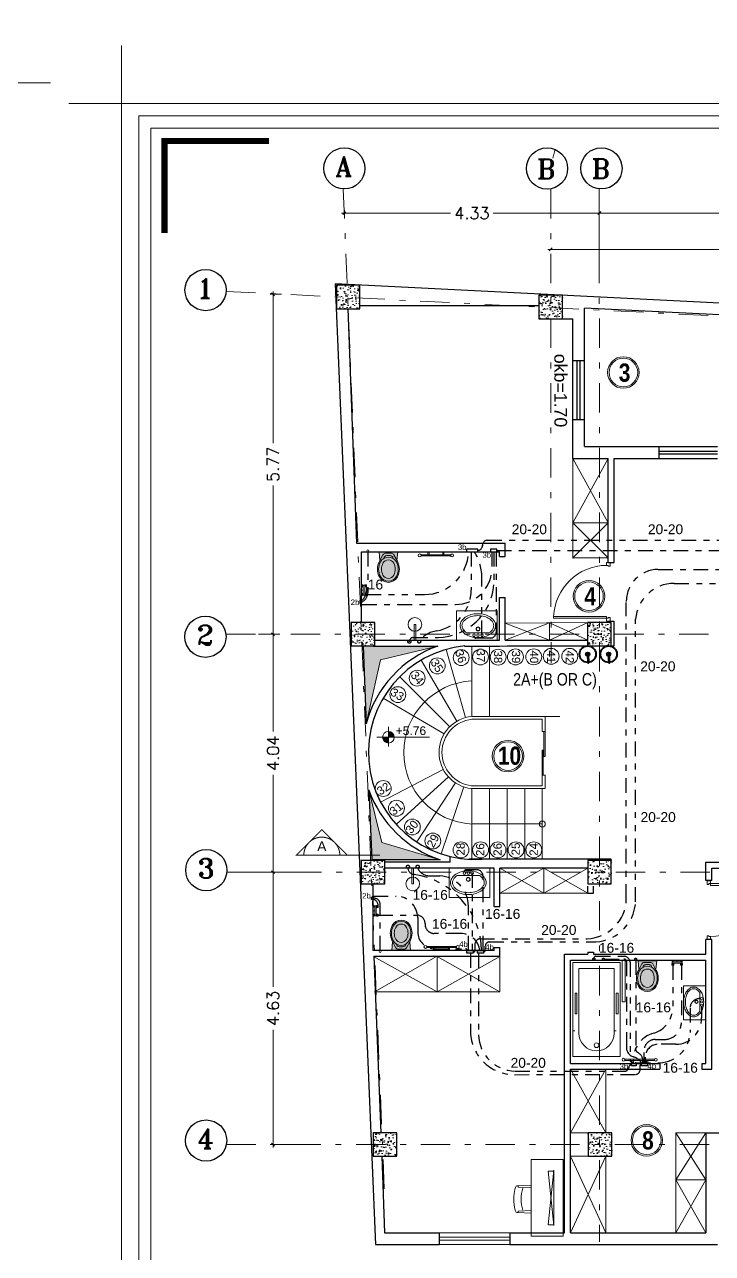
# Model space of a CAD drawing. Header units: inches. Extents: x 0 to 535, y -174 to 989.
# Drawn here: x 401.94 to 413.63, y -50.09 to -29.22 of the extents above; entities that cross this region are included whole.
import ezdxf
from ezdxf.enums import TextEntityAlignment as Align

# ---------------------------------------------------------------- set-up
doc = ezdxf.new("R2010")
doc.units = ezdxf.units.IN
doc.header["$MEASUREMENT"] = 0
for name, pattern in [('DASHDOT', [1, 0.5, -0.25, 0, -0.25]), ('DASHDOT2', [0.5, 0.25, -0.125, 0, -0.125]), ('DIVIDE2', [0.625, 0.25, -0.125, 0, -0.125, 0, -0.125])]:
    doc.linetypes.add(name, pattern=pattern)
for name, color, linetype, lineweight in [('1', 1, 'Continuous', 9), ('AB', 1, 'DASHDOT2', 30), ('ax', 8, 'Continuous', 5), ('Bath', 7, 'Continuous', 5), ('beton sabok', 9, 'Continuous', 5), ('dimension', 21, 'Continuous', 9), ('door', 1, 'Continuous', 5), ('FER', 20, 'Continuous', 9), ('font', 253, 'Continuous', 9), ('FUR', 252, 'Continuous', 5), ('Furniture', 175, 'Continuous', 5), ('kadr02$0$AEOCLG', 4, 'Continuous', 9), ('TB-Elv 1', 2, 'Continuous', 20), ('w.c', 7, 'Continuous', 5), ('wall', 51, 'Continuous', 25), ('window', 152, 'Continuous', 5)]:
    doc.layers.add(name, color=color, linetype=linetype, lineweight=lineweight)
doc.layers.add('nazok kari', color=43, linetype='Continuous')
doc.layers.add('Section', color=3, linetype='Continuous')
doc.styles.add('amir text b', font='swisscbo.ttf')
doc.styles.add('arial', font='arial.ttf')
doc.styles.add('ROMAND', font='')
doc.styles.add('ROMANT', font='romant')
doc.styles.get("Standard").update_dxf_attribs({"font": 'arial.ttf'})
doc.styles.get('ROMAND').set_extended_font_data('Koodak')
doc.dimstyles.new('STANDARD$0', dxfattribs={"dimtxt": 0.2, "dimasz": 0.05, "dimexe": 0.05, "dimexo": 0.05, "dimgap": 0.05, "dimtad": 0, "dimzin": 0, "dimdsep": 46, "dimtxsty": 'ROMANT', "dimblk": 'OBLIQUE', "dimcen": 0, "dimdle": 0.05, "dimclrd": 256, "dimclre": 256, "dimclrt": 256, "dimadec": 0, "dimazin": 0, "dimtfac": 1, "dimtix": 1, "dimtofl": 0, "dimtmove": 1, "dimatfit": 3, "dimldrblk": 'OBLIQUE', "dimfxl": 1, "dimtolj": 1, "dimtzin": 0, "dimlwd": -1, "dimlwe": -1, "dimarcsym": 1})

# ---------------------------------------------------------------- blocks, each defined once
blk = doc.blocks.new('wc01')
at = {"layer": 'w.c'}
for p, q in [((-1.038, -0.5), (-1.038, 0)), ((-1.038, 0), (-0.347, 0)), ((-0.347, 0), (-0.347, -0.5)), ((-0.523, -0.126), (-0.9, -0.126)), ((-0.347, -0.5), (-1.038, -0.5))]:
    blk.add_line(p, q, dxfattribs=at)
for centre, radius in [((-0.781, -0.085), 0.0209), ((-0.715, -0.192), 0.0338), ((-0.715, -0.192), 0.0285), ((-0.714, -0.085), 0.0209), ((-0.647, -0.085), 0.0209)]:
    blk.add_circle(centre, radius, dxfattribs=at)
for centre, radius, start, end in [((-0.875, -0.247), 0.139, 148.2866, 180), ((-0.797, -0.295), 0.231, 123.8347, 148.2866), ((-0.875, -0.247), 0.106, 148.2866, 180), ((-0.797, -0.295), 0.199, 121.3767, 148.2866), ((-0.746, -0.372), 0.323, 105.5176, 123.8347), ((-0.712, -0.493), 0.449, 90, 105.5176), ((-0.712, -0.493), 0.449, 74.4824, 90), ((-0.678, -0.372), 0.323, 56.1653, 74.4824), ((-0.627, -0.295), 0.199, 31.7134, 58.6233), ((-0.627, -0.295), 0.231, 31.7134, 56.1653), ((-0.548, -0.247), 0.106, 360, 31.7134), ((-0.548, -0.247), 0.139, 360, 31.7134), ((-0.875, -0.247), 0.139, 180, 211.7134), ((-0.797, -0.198), 0.231, 211.7134, 236.1653), ((-0.875, -0.247), 0.106, 180, 211.7134), ((-0.797, -0.198), 0.199, 211.7134, 236.1653), ((-0.746, -0.122), 0.323, 236.1653, 254.4824), ((-0.746, -0.122), 0.291, 236.1653, 254.4824), ((-0.712, 0), 0.417, 254.4824, 270), ((-0.712, 0), 0.417, 270, 285.5176), ((-0.678, -0.122), 0.291, 285.5176, 303.8347), ((-0.678, -0.122), 0.323, 285.5176, 303.8347), ((-0.627, -0.198), 0.199, 303.8347, 328.2866), ((-0.627, -0.198), 0.231, 303.8347, 328.2866), ((-0.548, -0.247), 0.106, 328.2866, 0), ((-0.548, -0.247), 0.139, 328.2866, 360), ((-0.712, 0), 0.449, 254.4824, 270), ((-0.712, 0), 0.449, 270, 285.5176)]:
    blk.add_arc(centre, radius, start, end, dxfattribs=at)
blk = doc.blocks.new('we')
at = {"layer": 'Furniture', "true_color": 0xdbd2bd}
h = blk.add_hatch(color=254, dxfattribs=at)
h.dxf.hatch_style = 2
h.paths.add_polyline_path([(126.415, -299.619, 0.250522), (126.149, -299.619), (126.037, -299.678, 0.276719), (126.012, -299.72), (126.012, -299.822, 0.276719), (126.036, -299.864), (126.148, -299.924, 0.250522), (126.414, -299.924, 0.599332)])
h.paths.add_polyline_path([(126.157, -299.906, 0.250522), (126.405, -299.907, 0.599332), (126.405, -299.636, 0.250522), (126.158, -299.636, 0.599332)], flags=16)
h.paths.add_polyline_path([(126.382, -299.864, -0.250522), (126.18, -299.864, -0.599332), (126.18, -299.679, -0.250522), (126.383, -299.679, -0.599332)], flags=0)
h.paths.add_polyline_path([(126.18, -299.679, 0.599332), (126.18, -299.864, 0.250522), (126.382, -299.864, 0.599332), (126.383, -299.679, 0.250522)], flags=0)
h.paths.add_polyline_path([(126.012, -299.822), (126.012, -299.72, -0.276719), (126.037, -299.678), (126.134, -299.626), (125.989, -299.612), (125.988, -299.93), (126.134, -299.916), (126.036, -299.864, -0.276719)])
edge = h.paths.add_edge_path()
edge.add_line((125.988, -299.599), (125.988, -299.935))
edge.add_line((125.988, -299.935), (125.989, -299.606))
edge.add_arc((125.94, -299.606), 0.0484, 359.8872, 368.2762)
h = blk.add_hatch(color=254, dxfattribs=at)
h.dxf.hatch_style = 2
h.paths.add_polyline_path([(126.157, -299.906, 0.250522), (126.405, -299.907, 0.599332), (126.405, -299.636, 0.250522), (126.158, -299.636, 0.599332)])
h.paths.add_polyline_path([(126.18, -299.679, -0.250522), (126.383, -299.679, -0.599332), (126.382, -299.864, -0.250522), (126.18, -299.864, -0.599332)], flags=16)
h.paths.add_polyline_path([(126.18, -299.679, 0.599332), (126.18, -299.864, 0.250522), (126.382, -299.864, 0.599332), (126.383, -299.679, 0.250522)], flags=16)
at = {"layer": 'Furniture'}
for p, q in [((125.988, -299.936), (125.989, -299.606)), ((126.134, -299.626), (125.989, -299.612)), ((126.012, -299.822), (126.012, -299.72)), ((126.037, -299.678), (126.149, -299.619)), ((126.051, -299.8), (126.051, -299.742)), ((126.134, -299.916), (125.988, -299.93)), ((126.036, -299.864), (126.148, -299.924))]:
    blk.add_line(p, q, dxfattribs=at)
for centre, radius, start, end in [((126.059, -299.72), 0.0469, 118.016, 179.8872), ((126.1, -299.742), 0.0484, 92.8645, 179.8872), ((126.23, -299.771), 0.153, 118.016, 241.7584), ((126.23, -299.771), 0.105, 118.016, 241.7584), ((126.281, -299.868), 0.282, 61.7584, 118.016), ((126.281, -299.868), 0.263, 61.7584, 118.016), ((126.281, -299.868), 0.214, 61.7584, 118.016), ((126.333, -299.772), 0.105, 298.016, 61.7584), ((126.333, -299.772), 0.153, 298.016, 61.7584), ((126.333, -299.772), 0.173, 298.016, 61.7584), ((126.059, -299.822), 0.0469, 179.8872, 241.7584), ((126.1, -299.8), 0.0484, 179.8872, 266.9099), ((126.282, -299.675), 0.282, 241.7584, 298.016), ((126.282, -299.675), 0.263, 241.7584, 298.016), ((126.282, -299.675), 0.214, 241.7584, 298.016)]:
    blk.add_arc(centre, radius, start, end, dxfattribs=at)
blk = doc.blocks.new('wqw')
at = {"layer": 'Furniture'}
for p, q in [((158.397, 123.663), (158.387, 123.431)), ((158.423, 123.651), (158.399, 123.651)), ((158.424, 123.65), (158.434, 123.431)), ((158.442, 123.704), (158.425, 123.699)), ((158.81, 123.704), (158.826, 123.699)), ((158.828, 123.65), (158.818, 123.431)), ((158.829, 123.651), (158.856, 123.651)), ((158.855, 123.663), (158.865, 123.431)), ((157.997, 123.431), (157.997, 122.889)), ((159.299, 123.431), (157.997, 123.431)), ((159.299, 123.431), (159.299, 122.889)), ((159.299, 122.889), (157.997, 122.889))]:
    blk.add_line(p, q, dxfattribs=at)
for points in [[(159.104, 123.141), (159.104, 123.046), (158.176, 123.046), (158.176, 123.046)], [(158.192, 123.141), (158.192, 123.046), (159.12, 123.046), (159.12, 123.046)]]:
    blk.add_lwpolyline(points, close=True, dxfattribs=at)
for centre, radius, start, end in [((158.437, 123.661), 0.0398, 106.4199, 177.4596), ((158.423, 123.65), 0.000994, 2.5404, 90), ((158.626, 123.006), 0.598, 71.5812, 108.4188), ((158.626, 123.041), 0.688, 74.4748, 105.5252), ((158.815, 123.661), 0.0398, 2.5404, 73.5801), ((158.829, 123.65), 0.000994, 90, 177.4596)]:
    blk.add_arc(centre, radius, start, end, dxfattribs=at)
blk = doc.blocks.new('DR_D01')
for p, q in [((-0.45, 0.93), (-0.42, 0.93)), ((-0.45, 0.03), (-0.45, 0.93)), ((-0.42, 0.03), (-0.42, 0.93)), ((-0.5, 0.03), (-0.42, 0.03)), ((-0.5, 0.03), (-0.5, -0.03)), ((-0.45, 0.03), (-0.45, 0)), ((-0.45, 0), (-0.435, 0)), ((-0.435, 0), (-0.435, -0.03)), ((0.435, 0), (0.435, -0.03)), ((0.45, 0), (0.435, 0)), ((0.45, 0.03), (0.45, 0)), ((0.5, 0.03), (0.45, 0.03)), ((0.5, -0.03), (0.5, 0.03)), ((-0.435, -0.03), (-0.5, -0.03)), ((0.435, -0.03), (0.5, -0.03))]:
    blk.add_line(p, q)
blk.add_arc((-0.46, 0.021), 0.91, 0.5915, 87.4664)
blk = doc.blocks.new('WD_WIN4')
for p, q in [((-0.5, 0.5), (0.5, 0.5)), ((-0.5, 0.12), (0.5, 0.12)), ((-0.5, -0.12), (0.5, -0.12)), ((-0.5, -0.5), (0.5, -0.5))]:
    blk.add_line(p, q)
blk = doc.blocks.new('beton')
at = {"layer": 'beton sabok'}
h = blk.add_hatch(dxfattribs=at)
h.set_pattern_fill('AR-CONC', color=256, scale=0.022857, angle=45)
h.set_pattern_definition([(95, (46.01481, 18.04323), (0.126069028, 0.105784475), [0.017142857, -0.18857143]), (40, (46.01481, 18.04323), (-0.14399821, 0.099147006), [0.013714286, -0.150857143]), (145.451444, (46.02532, 18.05205), (-0.01792918, 0.20493148), [0.014569187, -0.160261054]), (91.1842, (45.98248, 18.07555), (0.1992442, 0.14574029), [0.02571429, -0.28285714]), (141.635635, (45.9991, 18.0877), (-0.00637716, 0.30850552), [0.02185379, -0.24039172]), (36.184164, (45.98248, 18.07555), (-0.00637716, 0.30850552), [0.02057143, -0.22628571]), (66, (46.00673, 18.08364), (0.161547788, 0.03140171), [0.017142857, -0.18857143]), (11, (46.00673, 18.08364), (-0.07787625, 0.156527642), [0.013714286, -0.150857143]), (116.451445, (46.02019, 18.08625), (0.083671537, 0.18792935), [0.014569186, -0.160261054]), (82.5, (46.01481, 18.04323), (-0.0518384424, 0.055769101), [0, -0.149028571, 0, -0.153142857, 0, -0.151428571]), (52.5, (46.01481, 18.04323), (-0.021228101, 0.106265017), [0, -0.087314286, 0, -0.1456, 0, -0.057714286]), (12.5, (45.97877, 18.00719), (0.0899241525, 0.082633317), [0, -0.057142857, 0, -0.178285714, 0, -0.236571429]), (2.5, (45.9626, 17.99103), (0.07807771, 0.110436527), [0, -0.074285714, 0, -0.1184, 0, -0.168])])
h.paths.add_polyline_path([(326.844, 567.847), (327.244, 567.847), (327.244, 568.247), (326.844, 568.247)])
at = {"layer": 'wall'}
blk.add_lwpolyline([(327.244, 568.247), (327.244, 567.847), (326.844, 567.847), (326.844, 568.247)], close=True, dxfattribs=at)
blk = doc.blocks.new('_Oblique')
at = {"color": 0, "linetype": 'ByBlock', "lineweight": -2}
blk.add_line((-0.5, -0.5), (0.5, 0.5), dxfattribs=at)
blk = doc.blocks.new('*D167')
at = {"layer": 'Defpoints', "color": 0, "transparency": 16777216}
for p in [(32.954, 38.09), (32.763, 32.316), (32.926, 32.316)]:
    blk.add_point(p, dxfattribs=at)
at = {"layer": 'dimension', "transparency": 16777216}
for p, q in [((32.904, 38.09), (32.713, 38.09)), ((32.763, 38.14), (32.763, 35.563)), ((32.763, 32.266), (32.763, 34.844)), ((32.876, 32.316), (32.713, 32.316))]:
    blk.add_line(p, q, dxfattribs=at)
at = {"layer": 'dimension', "transparency": 16777216, "xscale": 0.05, "yscale": 0.05, "zscale": 0.05}
for p, rotation in [((32.763, 38.09), 90), ((32.763, 32.316), 270)]:
    blk.add_blockref('_Oblique', p, dxfattribs=dict(at, rotation=rotation))
at = {"layer": 'dimension', "transparency": 16777216, "insert": (32.763, 35.203), "char_height": 0.2, "attachment_point": 5, "rotation": 90, "style": 'ROMANT'}
blk.add_mtext('\\A1;5.77', dxfattribs=at)
blk = doc.blocks.new('*D168')
at = {"layer": 'Defpoints', "color": 0, "transparency": 16777216}
for p in [(32.467, 32.316), (32.406, 28.274), (32.763, 28.274)]:
    blk.add_point(p, dxfattribs=at)
at = {"layer": 'dimension', "transparency": 16777216}
for p, q in [((32.763, 32.366), (32.763, 30.664)), ((32.517, 32.316), (32.813, 32.316)), ((32.763, 28.224), (32.763, 29.926)), ((32.456, 28.274), (32.813, 28.274))]:
    blk.add_line(p, q, dxfattribs=at)
at = {"layer": 'dimension', "transparency": 16777216, "xscale": 0.05, "yscale": 0.05, "zscale": 0.05}
for p, rotation in [((32.763, 32.316), 90), ((32.763, 28.274), 270)]:
    blk.add_blockref('_Oblique', p, dxfattribs=dict(at, rotation=rotation))
at = {"layer": 'dimension', "transparency": 16777216, "insert": (32.763, 30.295), "char_height": 0.2, "attachment_point": 5, "rotation": 90, "style": 'ROMANT'}
blk.add_mtext('\\A1;4.04', dxfattribs=at)
blk = doc.blocks.new('*D169')
at = {"layer": 'Defpoints', "color": 0, "transparency": 16777216}
for p in [(33.172, 28.274), (32.763, 23.647), (33.172, 23.647)]:
    blk.add_point(p, dxfattribs=at)
at = {"layer": 'dimension', "transparency": 16777216}
for p, q in [((33.122, 28.274), (32.713, 28.274)), ((32.763, 28.324), (32.763, 26.325)), ((32.763, 23.597), (32.763, 25.596)), ((33.122, 23.647), (32.713, 23.647))]:
    blk.add_line(p, q, dxfattribs=at)
at = {"layer": 'dimension', "transparency": 16777216, "xscale": 0.05, "yscale": 0.05, "zscale": 0.05}
for p, rotation in [((32.763, 28.274), 90), ((32.763, 23.647), 270)]:
    blk.add_blockref('_Oblique', p, dxfattribs=dict(at, rotation=rotation))
at = {"layer": 'dimension', "transparency": 16777216, "insert": (32.763, 25.961), "char_height": 0.2, "attachment_point": 5, "rotation": 90, "style": 'ROMANT'}
blk.add_mtext('\\A1;4.63', dxfattribs=at)
blk = doc.blocks.new('*D170')
at = {"layer": 'Defpoints', "color": 0, "transparency": 16777216}
for p in [(38.306, 39.468), (38.306, 39.468), (33.975, 39.392)]:
    blk.add_point(p, dxfattribs=at)
at = {"layer": 'dimension', "transparency": 16777216}
for p, q in [((33.925, 39.468), (35.777, 39.468)), ((33.975, 39.442), (33.975, 39.518)), ((38.356, 39.468), (36.505, 39.468))]:
    blk.add_line(p, q, dxfattribs=at)
at = {"layer": 'dimension', "transparency": 16777216, "xscale": 0.05, "yscale": 0.05, "zscale": 0.05, "rotation": 180}
blk.add_blockref('_Oblique', (33.975, 39.468), dxfattribs=at)
at = {"layer": 'dimension', "transparency": 16777216, "xscale": 0.05, "yscale": 0.05, "zscale": 0.05}
blk.add_blockref('_Oblique', (38.306, 39.468), dxfattribs=at)
at = {"layer": 'dimension', "transparency": 16777216, "insert": (36.141, 39.468), "char_height": 0.2, "attachment_point": 5, "style": 'ROMANT'}
blk.add_mtext('\\A1;4.33', dxfattribs=at)
blk = doc.blocks.new('*D171')
at = {"layer": 'Defpoints', "color": 0, "transparency": 16777216}
for p in [(44.912, 39.597), (44.912, 39.469), (38.306, 38.703)]:
    blk.add_point(p, dxfattribs=at)
at = {"layer": 'dimension', "transparency": 16777216}
for p, q in [((38.256, 39.469), (41.259, 39.469)), ((38.306, 38.753), (38.306, 39.519)), ((44.962, 39.469), (41.959, 39.469)), ((44.912, 39.547), (44.912, 39.419))]:
    blk.add_line(p, q, dxfattribs=at)
at = {"layer": 'dimension', "transparency": 16777216, "xscale": 0.05, "yscale": 0.05, "zscale": 0.05, "rotation": 180}
blk.add_blockref('_Oblique', (38.306, 39.469), dxfattribs=at)
at = {"layer": 'dimension', "transparency": 16777216, "xscale": 0.05, "yscale": 0.05, "zscale": 0.05}
blk.add_blockref('_Oblique', (44.912, 39.469), dxfattribs=at)
at = {"layer": 'dimension', "transparency": 16777216, "insert": (41.609, 39.469), "char_height": 0.2, "attachment_point": 5, "style": 'ROMANT'}
blk.add_mtext('\\A1;6.61', dxfattribs=at)
blk = doc.blocks.new('*D172')
at = {"layer": 'Defpoints', "color": 0, "transparency": 16777216}
for p in [(37.481, 38.853), (44.912, 38.853), (44.912, 38.853)]:
    blk.add_point(p, dxfattribs=at)
at = {"layer": 'dimension', "transparency": 16777216}
for p, q in [((37.431, 38.853), (40.837, 38.853)), ((44.962, 38.853), (41.556, 38.853))]:
    blk.add_line(p, q, dxfattribs=at)
at = {"layer": 'dimension', "transparency": 16777216, "xscale": 0.05, "yscale": 0.05, "zscale": 0.05, "rotation": 180}
blk.add_blockref('_Oblique', (37.481, 38.853), dxfattribs=at)
at = {"layer": 'dimension', "transparency": 16777216, "xscale": 0.05, "yscale": 0.05, "zscale": 0.05}
blk.add_blockref('_Oblique', (44.912, 38.853), dxfattribs=at)
at = {"layer": 'dimension', "transparency": 16777216, "insert": (41.196, 38.853), "char_height": 0.2, "attachment_point": 5, "style": 'ROMANT'}
blk.add_mtext('\\A1;7.43', dxfattribs=at)
blk = doc.blocks.new('nx')
at = {"layer": 'FUR'}
for p, q in [((928.221, 733.13), (928.221, 733.08)), ((928.241, 733.13), (928.241, 733.08)), ((928.474, 733.13), (928.474, 733.08)), ((928.494, 733.13), (928.494, 733.08)), ((928.105, 733.08), (928.61, 733.08)), ((928.105, 733.06), (928.609, 733.06))]:
    blk.add_line(p, q, dxfattribs=at)
for centre in [(928.082, 733.07), (928.632, 733.069)]:
    blk.add_circle(centre, 0.025, dxfattribs=at)
blk = doc.blocks.new('bath14')
at = {"layer": 'Bath'}
for p, q in [((-1.6, 0), (-1.6, -0.8)), ((0, 0), (-1.6, 0)), ((0, 0), (0, -0.8)), ((-0.1, -0.1), (-1.2, -0.1)), ((-0.87, -0.065), (-0.87, -0.035)), ((-0.52, -0.035), (-0.87, -0.035)), ((-0.52, -0.065), (-0.87, -0.065)), ((-0.52, -0.065), (-0.52, -0.035)), ((-0.1, -0.1), (-0.1, -0.7)), ((0, -0.8), (-1.6, -0.8)), ((-0.1, -0.7), (-1.2, -0.7)), ((-0.52, -0.735), (-0.87, -0.735)), ((-0.87, -0.735), (-0.87, -0.765)), ((-0.52, -0.765), (-0.87, -0.765)), ((-0.52, -0.735), (-0.52, -0.765))]:
    blk.add_line(p, q, dxfattribs=at)
blk.add_circle((-1.405, -0.4), 0.04, dxfattribs=at)
blk.add_arc((-1.2, -0.4), 0.3, 90, 270, dxfattribs=at)
blk = doc.blocks.new('A$C7BB53FAB')
at = {"layer": 'FER'}
for p, q in [((-0.065, 0.151), (-0.079, 0.156)), ((-0.079, 0.141), (-0.065, 0.146)), ((-0.079, 0.009), (-0.065, 0.004)), ((-0.049, 0.157), (-0.052, 0.157)), ((-0.049, 0.14), (-0.052, 0.14)), ((-0.049, 0.01), (-0.052, 0.01)), ((-0.022, 0.157), (-0.024, 0.157)), ((-0.022, 0.142), (-0.024, 0.142)), ((-0.024, 0.075), (0.005, 0.075)), ((-0.022, 0.007), (-0.024, 0.007)), ((-0.022, 0.141), (-0.022, 0.159)), ((-0.022, 0.009), (-0.022, -0.009)), ((-0.01, 0.16), (-0.02, 0.16)), ((-0.01, 0.155), (-0.02, 0.155)), ((-0.01, 0.145), (-0.02, 0.145)), ((-0.01, 0.14), (-0.02, 0.14)), ((-0.01, 0.01), (-0.02, 0.01)), ((-0.01, 0.005), (-0.02, 0.005)), ((-0.009, 0.157), (-0.002, 0.171)), ((-0.009, 0.141), (-0.009, 0.159)), ((-0.009, 0.142), (-0.002, 0.129)), ((-0.009, 0.007), (-0.002, 0.021)), ((-0.009, 0.009), (-0.009, -0.009)), ((0, 0.172), (0.005, 0.172)), ((0, 0.127), (0, 0.172)), ((0, 0.127), (0.005, 0.127)), ((0, 0.023), (0.005, 0.023)), ((0, 0.023), (0, -0.023)), ((-0.065, -0.001), (-0.079, -0.006)), ((-0.049, -0.007), (-0.052, -0.007)), ((-0.022, -0.007), (-0.024, -0.007)), ((-0.01, -0.005), (-0.02, -0.005)), ((-0.01, -0.01), (-0.02, -0.01)), ((-0.009, -0.007), (-0.002, -0.021)), ((0, -0.023), (0.005, -0.023))]:
    blk.add_line(p, q, dxfattribs=at)
for points in [[(-0.053, 0.166, -0.414214), (-0.052, 0.165), (-0.052, 0.132, -0.414214), (-0.053, 0.131), (-0.078, 0.131, -0.414214), (-0.079, 0.132), (-0.079, 0.165, -0.414214), (-0.078, 0.166)], [(-0.078, 0.019), (-0.053, 0.019, -0.414214), (-0.052, 0.017), (-0.052, -0.015, -0.414214), (-0.053, -0.016), (-0.078, -0.016, -0.414214), (-0.079, -0.015), (-0.079, 0.017, -0.414214)], [(-0.024, 0.159, 0.414214), (-0.025, 0.16), (-0.048, 0.16, 0.414214), (-0.049, 0.159), (-0.049, -0.009, 0.414214), (-0.048, -0.01), (-0.025, -0.01, 0.414214), (-0.024, -0.009)]]:
    blk.add_lwpolyline(points, format="xyb", close=True, dxfattribs=at)
for centre, radius, start, end in [((-0.066, 0.149), 0.0025, 290.556, 69.444), ((-0.066, 0.001), 0.0025, 290.556, 69.444), ((-0.02, 0.159), 0.00125, 90, 180), ((-0.02, 0.156), 0.00125, 180, 270), ((-0.02, 0.154), 0.00125, 90, 180), ((-0.02, 0.146), 0.00125, 180, 270), ((-0.02, 0.144), 0.00125, 90, 180), ((-0.02, 0.141), 0.00125, 180, 270), ((-0.02, 0.009), 0.00125, 90, 180), ((-0.02, 0.006), 0.00125, 180, 270), ((-0.02, 0.004), 0.00125, 90, 180), ((-0.01, 0.159), 0.00125, 0, 90), ((-0.01, 0.156), 0.00125, 270, 0), ((-0.01, 0.154), 0.00125, 0, 90), ((-0.01, 0.146), 0.00125, 270, 0), ((-0.01, 0.144), 0.00125, 0, 90), ((-0.01, 0.141), 0.00125, 270, 0), ((-0.01, 0.009), 0.00125, 0, 90), ((-0.01, 0.006), 0.00125, 270, 0), ((-0.01, 0.004), 0.00125, 0, 90), ((0, 0.17), 0.0025, 90, 153.4349), ((0, 0.13), 0.0025, 206.5651, 270), ((0, 0.02), 0.0025, 90, 153.4349), ((-0.02, -0.004), 0.00125, 180, 270), ((-0.02, -0.006), 0.00125, 90, 180), ((-0.02, -0.009), 0.00125, 180, 270), ((-0.01, -0.004), 0.00125, 270, 0), ((-0.01, -0.006), 0.00125, 0, 90), ((-0.01, -0.009), 0.00125, 270, 0), ((0, -0.02), 0.0025, 206.5651, 270)]:
    blk.add_arc(centre, radius, start, end, dxfattribs=at)
blk = doc.blocks.new('wc011')
at = {"layer": 'w.c'}
for p, q in [((-1.038, -0.457), (-1.038, 0)), ((-1.038, 0), (-0.347, 0)), ((-0.347, 0), (-0.347, -0.457)), ((-0.523, -0.126), (-0.9, -0.126)), ((-0.347, -0.457), (-1.038, -0.457))]:
    blk.add_line(p, q, dxfattribs=at)
for centre, radius in [((-0.781, -0.085), 0.0209), ((-0.715, -0.192), 0.0338), ((-0.715, -0.192), 0.0285), ((-0.714, -0.085), 0.0209), ((-0.647, -0.085), 0.0209)]:
    blk.add_circle(centre, radius, dxfattribs=at)
for centre, radius, start, end in [((-0.875, -0.247), 0.139, 148.2866, 180), ((-0.875, -0.247), 0.139, 180, 211.7134), ((-0.797, -0.295), 0.231, 123.8347, 148.2866), ((-0.875, -0.247), 0.106, 148.2866, 180), ((-0.875, -0.247), 0.106, 180, 211.7134), ((-0.797, -0.295), 0.199, 121.3767, 148.2866), ((-0.746, -0.372), 0.323, 105.5176, 123.8347), ((-0.712, -0.493), 0.449, 90, 105.5176), ((-0.712, -0.493), 0.449, 74.4824, 90), ((-0.678, -0.372), 0.323, 56.1653, 74.4824), ((-0.627, -0.295), 0.199, 31.7134, 58.6233), ((-0.627, -0.295), 0.231, 31.7134, 56.1653), ((-0.548, -0.247), 0.106, 360, 31.7134), ((-0.548, -0.247), 0.106, 328.2866, 0), ((-0.548, -0.247), 0.139, 360, 31.7134), ((-0.548, -0.247), 0.139, 328.2866, 360), ((-0.797, -0.198), 0.231, 211.7134, 236.1653), ((-0.797, -0.198), 0.199, 211.7134, 236.1653), ((-0.746, -0.122), 0.323, 236.1653, 254.4824), ((-0.746, -0.122), 0.291, 236.1653, 254.4824), ((-0.712, 0), 0.449, 254.4824, 270), ((-0.712, 0), 0.417, 254.4824, 270), ((-0.712, 0), 0.417, 270, 285.5176), ((-0.712, 0), 0.449, 270, 285.5176), ((-0.678, -0.122), 0.291, 285.5176, 303.8347), ((-0.678, -0.122), 0.323, 285.5176, 303.8347), ((-0.627, -0.198), 0.199, 303.8347, 328.2866), ((-0.627, -0.198), 0.231, 303.8347, 328.2866)]:
    blk.add_arc(centre, radius, start, end, dxfattribs=at)
blk = doc.blocks.new('fgh')
at = {"layer": 'ax', "color": 67, "linetype": 'DASHDOT', "true_color": 0x727430}
for p, q in [((33.955, 39.879), (34.66, 22.701)), ((37.48, 39.879), (37.486, 31.832)), ((38.306, 39.881), (38.311, 21.997)), ((44.912, 39.879), (44.916, 21.85)), ((31.964, 38.14), (44.712, 37.501)), ((31.964, 32.316), (46.654, 32.316)), ((31.987, 28.274), (46.207, 28.274)), ((31.972, 23.647), (46.6, 23.647))]:
    blk.add_line(p, q, dxfattribs=at)
at = {"layer": 'dimension', "lineweight": -3}
for centre in [(33.974, 40.229), (37.418, 40.227), (38.343, 40.229), (44.932, 40.229), (31.615, 38.161), (31.614, 32.272), (31.628, 28.308), (31.625, 23.715)]:
    blk.add_circle(centre, 0.35, dxfattribs=at)
at = {"xscale": -1}
for p in [(361.082, -530.002), (364.525, -530.173), (371.957, -530.545), (361.334, -535.73), (365.352, -535.731), (371.957, -535.729), (361.503, -539.773), (365.353, -539.773), (371.958, -539.771), (361.709, -544.399), (365.361, -544.4), (371.963, -544.4)]:
    blk.add_blockref('beton', p, dxfattribs=at)
at = {"layer": 'dimension'}
blk.add_text('/', height=0.139, dxfattribs=at).set_placement((37.508, 40.401))
at = {"layer": 'dimension', "lineweight": -3, "style": 'ROMANT'}
for s, p in [('A', (33.82, 40.099)), ('B', (37.247, 40.054)), ('B', (38.173, 40.056)), ('C', (44.735, 40.062)), ('1', (31.466, 38.025)), ('2', (31.466, 32.136)), ('3', (31.48, 28.172)), ('4', (31.476, 23.579))]:
    blk.add_text(s, height=0.334, dxfattribs=at).set_placement(p)
at = {"layer": 'dimension'}
for base, p1, p2, picture, middle in [((38.306, 39.468), (33.975, 39.392), (38.306, 39.468), '*D170', (36.141, 39.468)), ((44.912, 39.469), (38.306, 38.703), (44.912, 39.597), '*D171', (41.609, 39.469)), ((44.912, 38.853), (37.481, 38.853), (44.912, 38.853), '*D172', (41.196, 38.853))]:
    dim = blk.add_linear_dim(base=base, p1=p1, p2=p2, dimstyle='STANDARD$0', dxfattribs=at)
    dim.commit()
    dim.dimension.update_dxf_attribs({"geometry": picture, "text_midpoint": middle})
for base, p1, p2, picture, middle in [((32.763, 32.316), (32.954, 38.09), (32.926, 32.316), '*D167', (32.763, 35.203)), ((32.763, 28.274), (32.467, 32.316), (32.406, 28.274), '*D168', (32.763, 30.295)), ((32.763, 23.647), (33.172, 28.274), (33.172, 23.647), '*D169', (32.763, 25.961))]:
    dim = blk.add_linear_dim(base=base, p1=p1, p2=p2, angle=90, dimstyle='STANDARD$0', dxfattribs=at)
    dim.commit()
    dim.dimension.update_dxf_attribs({"geometry": picture, "text_midpoint": middle})

msp = doc.modelspace()

# ---------------------------------------------------------------- hatches: boundary and pattern name
at = {"layer": '1'}
h = msp.add_hatch(color=256, dxfattribs=at)
h.dxf.hatch_style = 1
h.paths.add_polyline_path([(408.966, -39.773), (407.699, -39.773), (407.752, -41.082), (407.993, -40.007)])
h = msp.add_hatch(color=256, dxfattribs=at)
h.dxf.hatch_style = 1
h.paths.add_polyline_path([(408.014, -43.108), (407.944, -42.825), (407.824, -42.825), (407.848, -43.403), (409.007, -43.403)])
h.paths.add_polyline_path([(407.8, -42.233), (407.824, -42.825), (407.944, -42.825)])
at = {"layer": 'font'}
h = msp.add_hatch(color=256, dxfattribs=at)
h.dxf.hatch_style = 1
h.paths.add_polyline_path([(408.226, -41.321, 0.413571), (408.126, -41.224), (408.126, -41.321)])
h.paths.add_polyline_path([(408.126, -41.422), (408.126, -41.321), (408.029, -41.321, 0.004741), (408.028, -41.323, 0.409311)])

# ---------------------------------------------------------------- linework, layer by layer
for p, q in [((411.26, -35.929), (411.26, -34.929)), ((411.336, -35.929), (411.336, -34.929)), ((411.384, -35.929), (411.384, -34.929)), ((411.46, -35.929), (411.46, -34.929)), ((412.721, -36.386), (413.721, -36.386)), ((412.721, -36.462), (413.721, -36.462)), ((412.721, -36.51), (413.721, -36.51)), ((412.721, -36.586), (413.721, -36.586))]:
    msp.add_line(p, q)
at = {"layer": '1'}
for p, q in [((408.966, -39.773), (407.993, -40.007)), ((407.993, -40.007), (407.75, -41.095)), ((407.796, -42.218), (408.014, -43.108)), ((408.014, -43.108), (409.007, -43.403))]:
    msp.add_line(p, q, dxfattribs=at)
for points in [[(411.623, -59.944), (424.331, -59.944), (424.331, -30.767), (403.886, -30.767), (403.886, -59.944), (411.623, -59.944)], [(424.125, -58.233), (424.125, -30.973), (404.092, -30.973), (404.092, -58.233)]]:
    msp.add_lwpolyline(points, dxfattribs=at)
at = {"layer": 'AB', "color": 1, "linetype": 'DIVIDE2', "lineweight": 30}
for p, q in [((409.805, -37.974), (416.425, -37.974)), ((409.533, -38.173), (409.533, -38.818)), ((409.723, -38.069), (409.723, -38.059)), ((409.859, -38.126), (409.859, -38.173)), ((409.716, -39.588), (409.716, -38.63)), ((412.984, -38.708), (417.348, -38.708)), ((407.755, -38.898), (408.738, -38.898)), ((412.327, -44.118), (412.327, -39.318)), ((409.624, -43.572), (409.451, -43.572)), ((409.735, -44.946), (409.735, -43.668)), ((407.951, -44.343), (408.623, -44.343)), ((409.355, -44.656), (408.905, -44.656)), ((409.773, -44.942), (409.773, -44.871)), ((409.838, -44.799), (411.577, -44.799)), ((409.656, -44.988), (409.656, -46.378)), ((411.65, -45.043), (412.132, -45.043)), ((412.234, -45.143), (412.234, -46.818)), ((412.957, -45.192), (412.957, -45.922)), ((413.252, -45.916), (413.252, -46.339)), ((412.262, -46.862), (412.262, -46.847)), ((412.329, -46.852), (412.737, -46.852)), ((412.337, -46.862), (412.337, -46.903)), ((410.28, -46.995), (412.147, -46.995))]:
    msp.add_line(p, q, dxfattribs=at)
at = {"layer": 'AB', "color": 1, "linetype": 'DASHDOT2', "lineweight": 30}
for p, q in [((407.776, -38.173), (407.776, -38.862)), ((409.884, -38.173), (409.884, -38.484)), ((409.92, -38.173), (409.92, -38.731)), ((409.96, -38.173), (409.96, -39.537)), ((409.969, -38.15), (415.975, -38.15)), ((412.708, -38.471), (417.438, -38.471)), ((412.168, -44.067), (412.168, -39.031)), ((407.678, -39.067), (409.268, -39.067)), ((408.546, -39.629), (408.972, -39.629)), ((409.866, -39.638), (409.614, -39.638)), ((408.82, -43.676), (409, -43.676)), ((409.55, -43.631), (409.55, -44.946)), ((407.874, -44.019), (408.258, -44.019)), ((407.986, -44.946), (407.986, -44.151)), ((409.486, -44.946), (409.486, -44.192)), ((408.627, -44.382), (408.624, -44.63)), ((409.603, -44.942), (409.603, -44.816)), ((409.679, -44.745), (411.504, -44.745)), ((408.894, -44.917), (409.439, -44.917)), ((409.52, -44.988), (409.52, -46.293)), ((409.576, -44.968), (409.564, -44.968)), ((411.796, -45.091), (412.137, -45.091)), ((412.172, -45.131), (412.172, -46.563)), ((412.329, -45.108), (412.329, -46.626)), ((413.105, -45.192), (413.105, -46.169)), ((413.449, -45.89), (413.449, -46.09)), ((412.662, -46.457), (412.789, -46.457)), ((413.01, -46.538), (412.693, -46.538)), ((412.473, -46.862), (412.473, -46.678)), ((412.496, -46.862), (412.496, -46.755)), ((412.21, -46.931), (412.21, -46.932)), ((412.397, -46.908), (412.397, -46.987)), ((412.45, -46.862), (412.45, -46.804)), ((410.269, -47.054), (412.331, -47.05))]:
    msp.add_line(p, q, dxfattribs=at)
at = {"layer": 'AB', "color": 1, "linetype": 'Continuous', "lineweight": 80, "ltscale": 0.03}
for p, q in [((411.513, -39.911), (411.51, -39.883)), ((411.521, -39.923), (411.511, -39.923)), ((411.513, -39.911), (411.52, -39.883)), ((411.513, -39.911), (411.522, -40.058)), ((411.869, -39.911), (411.866, -39.883)), ((411.877, -39.923), (411.867, -39.923)), ((411.869, -39.911), (411.876, -39.883)), ((411.869, -39.911), (411.878, -40.058))]:
    msp.add_line(p, q, dxfattribs=at)
at = {"layer": 'AB', "color": 1, "linetype": 'DASHDOT2', "lineweight": 30}
for points in [[(409.451, -38.173), (409.645, -38.173), (409.645, -38.126), (409.451, -38.126)], [(407.671, -38.991), (407.642, -38.991), (407.642, -39.05), (407.671, -39.05)], [(407.841, -44.037), (407.87, -44.037), (407.87, -44.08), (407.841, -44.08)], [(409.564, -44.947), (409.564, -44.988), (409.462, -44.988), (409.462, -44.947)], [(409.743, -44.947), (409.743, -44.988), (409.641, -44.988), (409.641, -44.947)], [(412.529, -46.862), (412.529, -46.903), (412.427, -46.903), (412.427, -46.862)]]:
    msp.add_lwpolyline(points, close=True, dxfattribs=at)
for points in [[(409.859, -38.173), (409.969, -38.173), (409.969, -38.126), (409.859, -38.126)], [(412.337, -46.903), (412.259, -46.903), (412.259, -46.862), (412.337, -46.862)]]:
    msp.add_lwpolyline(points, dxfattribs=at)
for centre, radius in [((408.482, -39.7), 0.0253), ((408.65, -39.698), 0.0253), ((408.457, -43.52), 0.0253), ((408.624, -43.519), 0.0253), ((411.617, -45.091), 0.0166), ((411.779, -45.091), 0.0166), ((412.328, -45.091), 0.0166)]:
    msp.add_circle(centre, radius, dxfattribs=at)
at = {"layer": 'AB', "color": 1, "linetype": 'Continuous', "lineweight": 40, "ltscale": 0.03}
for centre, radius in [((411.513, -39.911), 0.139), ((411.869, -39.911), 0.139), ((411.513, -39.911), 0.0312), ((411.522, -40.058), 0.00411), ((411.869, -39.911), 0.0312), ((411.878, -40.058), 0.00411)]:
    msp.add_circle(centre, radius, dxfattribs=at)
at = {"layer": 'AB', "color": 1, "linetype": 'Continuous', "lineweight": 80, "ltscale": 0.03}
for centre in [(411.521, -39.923), (411.877, -39.923)]:
    msp.add_circle(centre, 0.00319, dxfattribs=at)
at = {"layer": 'AB', "color": 1, "linetype": 'DIVIDE2', "lineweight": 30}
for centre, radius, start, end in [((409.814, -38.064), 0.0904, 95.4048, 183.3417), ((408.738, -38.148), 0.75, 270, 358.0817), ((408.844, -38.625), 0.872, 359.7007, 31.2527), ((409.642, -38.068), 0.0813, 272.4071, 359.4393), ((408.824, -38.818), 0.709, 280.0291, 0.0188), ((412.986, -39.369), 0.661, 90.2117, 175.5263), ((408.991, -39.922), 0.408, 96.1651, 146.777), ((408.577, -43.535), 0.121, 184.966, 263.0513), ((409.451, -43.607), 0.0349, 90.257, 183.7454), ((409.621, -43.688), 0.116, 10.1678, 88.638), ((408.387, -44.968), 1.324, 0.9074, 82.3535), ((411.603, -44.074), 0.726, 267.9304, 356.4748), ((408.603, -44.488), 0.146, 359.8455, 82.2827), ((408.909, -44.496), 0.16, 177.1621, 268.501), ((409.352, -44.988), 0.332, 7.3429, 89.5016), ((409.847, -44.872), 0.0738, 96.7981, 178.8402), ((409.576, -44.94), 0.0278, 270, 355.0638), ((409.745, -44.94), 0.0278, 266.1599, 355.0638), ((411.653, -45.079), 0.0364, 94.1292, 173.327), ((412.128, -45.148), 0.105, 2.527, 88.2245), ((412.502, -45.912), 0.456, 287.2597, 358.7726), ((413.416, -45.925), 0.164, 84.4172, 176.8381), ((412.717, -46.317), 0.535, 272.0973, 357.5986), ((410.298, -46.352), 0.643, 182.2397, 268.383), ((412.76, -46.802), 0.472, 105.1714, 187.2434), ((412.287, -46.823), 0.164, 6.8124, 64.5373), ((412.14, -46.924), 0.071, 275.4084, 354.0172), ((412.259, -46.932), 0.0489, 90.483, 180.4056), ((412.249, -46.817), 0.0155, 185.328, 266.9661), ((412.247, -46.847), 0.0149, 0.3259, 87.0435), ((412.329, -46.863), 0.0114, 86.9812, 174.7351)]:
    msp.add_arc(centre, radius, start, end, dxfattribs=at)
at = {"layer": 'AB', "color": 1, "linetype": 'DASHDOT2', "lineweight": 30}
for centre, radius, start, end in [((409.267, -38.448), 0.618, 270.1209, 356.7402), ((412.713, -39.016), 0.545, 90.5958, 181.5299), ((407.493, -38.803), 0.267, 311.7811, 11.2749), ((408.944, -38.649), 0.98, 271.634, 355.2241), ((407.601, -38.866), 0.175, 293.6667, 1.1189), ((407.679, -39.044), 0.0231, 196.2056, 267.1676), ((408.549, -39.696), 0.0671, 92.6412, 183.5466), ((409.612, -39.608), 0.0301, 182.6444, 272.7414), ((409.856, -39.534), 0.104, 275.4714, 358.3345), ((408.827, -43.453), 0.223, 204.4586, 268.162), ((408.969, -44.192), 0.517, 359.9746, 86.5663), ((407.876, -44.042), 0.0237, 94.1883, 167.2002), ((408.245, -44.401), 0.382, 2.813, 88.0605), ((407.84, -44.181), 0.112, 352.485, 76.1772), ((407.88, -44.162), 0.106, 5.6871, 95.5699), ((411.479, -44.055), 0.69, 272.0747, 359.0054), ((408.917, -44.625), 0.293, 181.0541, 265.3943), ((409.688, -44.83), 0.0856, 95.8609, 170.8062), ((409.439, -44.944), 0.0268, 353.7933, 89.5699), ((412.132, -45.131), 0.0399, 359.9918, 97.0212), ((413.005, -46.094), 0.444, 270.5954, 0.4838), ((410.269, -46.305), 0.749, 179.1143, 270), ((412.811, -46.164), 0.294, 265.6863, 359.0364), ((412.662, -46.648), 0.192, 90.1954, 188.8472), ((412.706, -46.749), 0.211, 93.6789, 181.7167), ((412.34, -46.588), 0.17, 171.4249, 253.6416), ((412.197, -47.02), 0.285, 33.7139, 70.5451), ((412.399, -46.617), 0.0715, 187.1793, 234.4392), ((412.425, -46.91), 0.0278, 86.1599, 175.0638), ((412.703, -46.749), 0.211, 212.4548, 212.4654), ((412.327, -46.979), 0.071, 273.3903, 353.8616)]:
    msp.add_arc(centre, radius, start, end, dxfattribs=at)
at = {"layer": 'Bath'}
for p, q in [((411.297, -46.307), (411.267, -46.307)), ((411.967, -46.307), (411.997, -46.307))]:
    msp.add_line(p, q, dxfattribs=at)
at = {"layer": 'dimension'}
for p, q in [((409.543, -40.967), (410.789, -40.967)), ((409.543, -41.017), (410.739, -41.017)), ((410.739, -41.017), (410.739, -41.223)), ((410.789, -40.967), (410.789, -41.223)), ((410.739, -41.223), (410.789, -41.223)), ((409.534, -42.145), (410.739, -42.145)), ((410.739, -41.968), (410.739, -42.145)), ((410.739, -41.968), (410.789, -41.968)), ((410.789, -41.968), (410.789, -42.195)), ((409.534, -42.195), (410.789, -42.195))]:
    msp.add_line(p, q, dxfattribs=at)
at = {"layer": 'dimension', "const_width": 0.103}
msp.add_lwpolyline([(406.099, -31.194), (404.322, -31.194), (404.322, -32.756)], dxfattribs=at)
at = {"layer": 'dimension'}
for points in [[(410.789, -41.223), (410.769, -41.223), (410.769, -41.648), (410.789, -41.648)], [(410.759, -41.543), (410.739, -41.543), (410.739, -41.968), (410.759, -41.968)], [(412.098, -45.108), (412.148, -45.108), (412.148, -45.818), (412.098, -45.818)]]:
    msp.add_lwpolyline(points, close=True, dxfattribs=at)
for centre in [(409.363, -39.97), (409.692, -39.959), (409.991, -39.962), (410.285, -39.958), (410.596, -39.956), (410.893, -39.947), (411.208, -39.947), (408.957, -40.11), (408.616, -40.319), (408.287, -40.598), (408.039, -42.193), (408.263, -42.528), (408.534, -42.847), (408.881, -43.085), (409.36, -43.236), (409.693, -43.236), (409.988, -43.236), (410.295, -43.236), (410.597, -43.236)]:
    msp.add_circle(centre, 0.135, dxfattribs=at)
for radius in [0.618, 0.568]:
    msp.add_arc((409.605, -41.581), radius, 95.7288, 263.4217, dxfattribs=at)
for p in [(411.263, -37.682), (411.263, -38.277)]:
    msp.add_point(p, dxfattribs=at)
at = {"layer": 'door'}
for p, q in [((411.263, -38.277), (411.263, -36.586)), ((411.863, -37.682), (411.263, -36.586)), ((411.263, -37.682), (411.863, -36.586)), ((411.263, -37.682), (411.863, -37.682)), ((411.863, -38.277), (411.263, -37.682)), ((411.263, -38.277), (411.863, -37.682)), ((411.263, -38.277), (411.863, -38.277)), ((411.513, -39.372), (410.113, -39.387)), ((410.864, -39.379), (410.113, -39.672)), ((410.864, -39.672), (410.113, -39.387)), ((410.864, -39.672), (411.513, -39.372)), ((410.864, -39.379), (410.864, -39.672)), ((411.513, -39.672), (410.864, -39.379)), ((409.436, -40.987), (409.109, -39.832)), ((409.542, -39.772), (409.542, -40.969)), ((409.842, -39.772), (409.842, -40.969)), ((409.292, -41.048), (408.686, -40.013)), ((409.169, -41.144), (408.321, -40.294)), ((409.073, -41.267), (408.039, -40.657)), ((410.789, -40.967), (411.042, -40.969)), ((409.057, -41.868), (407.994, -42.424)), ((409.147, -41.996), (408.258, -42.802)), ((409.266, -42.098), (408.607, -43.101)), ((409.406, -42.166), (409.021, -43.303)), ((409.542, -42.195), (409.542, -43.396)), ((409.842, -42.195), (409.842, -43.396)), ((410.142, -42.195), (410.142, -43.396)), ((410.442, -42.195), (410.442, -43.396)), ((410.742, -42.195), (410.742, -43.396)), ((410.742, -42.795), (409.542, -42.795)), ((410.021, -43.972), (410.767, -43.546)), ((410.767, -43.972), (410.021, -43.546)), ((410.767, -43.972), (410.767, -43.546)), ((410.767, -43.546), (411.514, -43.972)), ((411.514, -43.546), (410.767, -43.972)), ((411.514, -43.972), (410.021, -43.972)), ((408.957, -45.646), (407.871, -45.046)), ((407.893, -45.646), (408.946, -45.046)), ((408.957, -45.646), (408.957, -45.046)), ((408.957, -45.046), (410.021, -45.646)), ((410.021, -45.046), (408.957, -45.646)), ((410.021, -45.046), (410.021, -45.646)), ((410.021, -45.646), (407.893, -45.646)), ((411.221, -48.041), (411.821, -46.962)), ((411.821, -48.041), (411.221, -46.962)), ((411.821, -48.041), (411.821, -46.962)), ((411.515, -48.041), (411.221, -48.041)), ((413.011, -48.042), (413.011, -49.741)), ((413.521, -48.042), (413.011, -48.042)), ((413.011, -48.841), (413.521, -48.042)), ((413.011, -48.042), (413.521, -48.841)), ((411.221, -48.441), (411.821, -49.741)), ((411.221, -49.741), (411.821, -48.441)), ((411.515, -48.441), (411.221, -48.441)), ((411.821, -49.741), (411.821, -48.441)), ((413.011, -48.841), (413.521, -48.841)), ((413.521, -48.841), (413.011, -49.741)), ((413.011, -48.841), (413.521, -49.741))]:
    msp.add_line(p, q, dxfattribs=at)
msp.add_circle((410.742, -42.797), 0.0508, dxfattribs=at)
msp.add_arc((409.604, -41.581), 1.217, 92.9468, 267.0532, dxfattribs=at)
at = {"layer": 'font'}
for p, q in [((408.822, -41.321), (407.929, -41.321)), ((408.127, -41.148), (408.127, -41.482))]:
    msp.add_line(p, q, dxfattribs=at)
for centre, radius in [((412.12, -35.126), 0.268), ((412.12, -35.126), 0.243), ((411.535, -38.927), 0.268), ((411.535, -38.927), 0.243), ((408.127, -41.323), 0.0988), ((410.16, -41.643), 0.268), ((410.16, -41.643), 0.243), ((412.517, -48.169), 0.268), ((412.517, -48.169), 0.243)]:
    msp.add_circle(centre, radius, dxfattribs=at)
at = {"layer": 'FUR', "color": 7}
for p, q in [((408.798, -38.173), (408.798, -38.223)), ((408.818, -38.173), (408.818, -38.223)), ((409.05, -38.173), (409.05, -38.223)), ((409.07, -38.173), (409.07, -38.223)), ((408.681, -38.223), (409.186, -38.223)), ((408.681, -38.243), (409.185, -38.243))]:
    msp.add_line(p, q, dxfattribs=at)
for centre in [(408.658, -38.233), (409.208, -38.234)]:
    msp.add_circle(centre, 0.025, dxfattribs=at)
at = {"layer": 'FUR', "color": 1}
for centre, start, end in [((407.776, -38.156), 0, 180), ((407.776, -38.156), 180, 0), ((407.986, -44.962), 0, 180), ((407.986, -44.962), 180, 0), ((411.617, -45.091), 0, 180), ((411.779, -45.091), 0, 180), ((411.779, -45.091), 0, 180), ((412.328, -45.091), 0, 180), ((411.617, -45.091), 180, 358.9103), ((411.779, -45.091), 180, 360), ((412.328, -45.091), 180, 359.454)]:
    msp.add_arc(centre, 0.0166, start, end, dxfattribs=at)
at = {"layer": 'kadr02$0$AEOCLG'}
for points in [[(401.49, -29.216), (401.49, -30.204), (402.384, -30.204)], [(403.59, -29.57), (403.59, -30.558), (402.695, -30.558)]]:
    msp.add_lwpolyline(points, dxfattribs=at)
msp.add_lwpolyline([(424.59, -30.558), (403.59, -30.558), (403.59, -60.258), (424.59, -60.258)], close=True, dxfattribs=at)
at = {"layer": 'Section', "color": 251, "const_width": 0.0173}
msp.add_lwpolyline([(407.428, -43.325), (406.562, -43.325), (406.995, -42.892)], close=True, dxfattribs=at)
msp.add_lwpolyline([(407.301, -43.325, 1), (406.689, -43.325, 1)], format="xyb", dxfattribs=at)
msp.add_lwpolyline([(407.403, -43.325), (407.986, -43.325)], dxfattribs=at)
at = {"layer": 'w.c'}
for points in [[(408.565, -39.673), (408.565, -39.405), (408.594, -39.405), (408.594, -39.673)], [(408.553, -43.546), (408.553, -43.813), (408.524, -43.813), (408.524, -43.546)]]:
    msp.add_lwpolyline(points, close=True, dxfattribs=at)
for centre in [(408.576, -39.405), (408.541, -43.813)]:
    msp.add_circle(centre, 0.116, dxfattribs=at)
at = {"layer": 'wall'}
for p, q in [((418.517, -34.186), (407.22, -33.621)), ((407.22, -33.621), (407.907, -49.941)), ((410.685, -33.993), (407.627, -33.993)), ((407.436, -34.041), (407.583, -38.023)), ((410.685, -34.214), (411.26, -34.214)), ((411.26, -34.929), (411.26, -34.214)), ((414.46, -34.183), (411.46, -34.033)), ((411.46, -34.929), (411.46, -34.033)), ((411.46, -34.929), (411.26, -34.929)), ((411.26, -36.586), (411.26, -35.929)), ((411.46, -35.929), (411.26, -35.929)), ((411.46, -36.386), (411.46, -35.929)), ((411.46, -36.386), (412.721, -36.386)), ((412.721, -36.386), (412.721, -36.586)), ((411.26, -36.586), (411.863, -36.586)), ((411.863, -38.352), (411.863, -36.586)), ((411.963, -36.586), (412.721, -36.586)), ((411.963, -38.352), (411.963, -36.586)), ((407.583, -38.023), (410.113, -38.023)), ((407.671, -38.173), (410.013, -38.173)), ((407.671, -39.372), (407.671, -38.173)), ((410.013, -38.251), (410.013, -38.173)), ((410.113, -38.251), (410.113, -38.023)), ((410.013, -38.251), (410.113, -38.251)), ((411.863, -38.352), (411.963, -38.352)), ((410.013, -39.673), (410.013, -38.951)), ((410.013, -38.951), (410.113, -38.951)), ((410.113, -39.672), (410.113, -38.951)), ((407.431, -39.288), (407.429, -39.288)), ((407.431, -39.288), (407.429, -39.288)), ((411.863, -39.372), (411.863, -39.352)), ((411.863, -39.352), (411.963, -39.352)), ((411.963, -39.772), (411.963, -39.352)), ((407.695, -39.773), (407.75, -41.095)), ((407.871, -39.673), (410.013, -39.673)), ((407.871, -39.773), (408.966, -39.773)), ((409.418, -39.773), (410.013, -39.773)), ((409.423, -39.773), (410.142, -39.772)), ((410.113, -39.672), (411.513, -39.672)), ((410.142, -39.772), (411.963, -39.772)), ((407.796, -42.218), (407.845, -43.403)), ((409.007, -43.403), (407.845, -43.403)), ((409.177, -43.446), (409.177, -43.348)), ((411.914, -43.396), (409.495, -43.396)), ((411.914, -43.453), (411.914, -43.396)), ((409.177, -43.446), (408.053, -43.446)), ((409.921, -43.546), (408.053, -43.546)), ((409.921, -44.196), (409.921, -43.546)), ((411.514, -43.546), (410.021, -43.546)), ((410.021, -44.196), (410.021, -43.546)), ((413.521, -43.754), (413.521, -43.445)), ((413.521, -43.445), (416.85, -43.445)), ((413.621, -43.445), (416.85, -43.445)), ((413.621, -43.754), (413.621, -43.545)), ((413.621, -43.545), (418.117, -43.545)), ((407.867, -44.946), (407.867, -43.812)), ((413.621, -43.754), (413.521, -43.754)), ((411.514, -43.972), (411.514, -43.853)), ((411.514, -43.972), (411.614, -43.972)), ((411.614, -43.972), (411.614, -43.853)), ((409.921, -44.196), (410.021, -44.196)), ((413.521, -45.008), (413.521, -44.759)), ((413.621, -44.759), (413.521, -44.759)), ((413.621, -46.962), (413.621, -44.759)), ((409.921, -44.946), (407.867, -44.946)), ((407.877, -45.046), (407.998, -48.04)), ((410.021, -45.046), (407.877, -45.046)), ((409.921, -44.946), (409.921, -44.896)), ((409.921, -44.896), (410.021, -44.896)), ((410.021, -45.046), (410.021, -44.896)), ((411.121, -49.741), (411.121, -45.008)), ((411.121, -45.008), (411.514, -45.008)), ((411.514, -44.972), (411.614, -44.972)), ((411.514, -44.972), (411.514, -45.008)), ((411.614, -44.972), (411.614, -45.008)), ((411.614, -45.008), (413.521, -45.008)), ((411.221, -46.862), (411.221, -45.108)), ((411.221, -45.108), (413.521, -45.108)), ((413.521, -46.862), (413.521, -45.108)), ((411.221, -46.862), (412.434, -46.862)), ((411.221, -49.741), (411.221, -46.962)), ((411.221, -46.962), (412.741, -46.962)), ((412.434, -46.862), (412.741, -46.862)), ((412.741, -46.862), (412.741, -46.962)), ((413.451, -46.862), (413.521, -46.862)), ((413.451, -46.862), (413.451, -46.962)), ((413.451, -46.962), (413.621, -46.962)), ((413.521, -48.042), (413.872, -48.042)), ((413.521, -48.042), (413.521, -49.741)), ((408.013, -48.441), (408.062, -49.741)), ((408.062, -49.741), (408.991, -49.741)), ((408.991, -49.741), (408.991, -49.941)), ((410.191, -49.741), (411.121, -49.741)), ((410.191, -49.741), (410.191, -49.941)), ((411.221, -49.741), (413.521, -49.741)), ((407.907, -49.941), (408.991, -49.941)), ((410.191, -49.941), (413.721, -49.941))]:
    msp.add_line(p, q, dxfattribs=at)
for radius, start, end in [(1.918, 109.4624, 165.3129), (1.818, 95.7288, 273.4538), (1.918, 199.4119, 251.8554)]:
    msp.add_arc((409.605, -41.581), radius, start, end, dxfattribs=at)

# ---------------------------------------------------------------- block references
at = {"color": 8}
for p, rotation in [((407.676, -38.749), 180), ((407.872, -44.194), 179.9999999999999)]:
    msp.add_blockref('A$C7BB53FAB', p, dxfattribs=dict(at, rotation=rotation))
at = {"color": 244, "linetype": 'Continuous', "true_color": 0x991b1e}
for p, rotation in [((1337.388, 688.185), 180.0000000000003), ((1340.753, 686.268), 180)]:
    msp.add_blockref('nx', p, dxfattribs=dict(at, rotation=rotation))
at = {"color": 8, "extrusion": (0, 0, -1), "zscale": -1, "rotation": 90.00000000000001}
msp.add_blockref('A$C7BB53FAB', (-412.956, -45.113), dxfattribs=at)
at = {"rotation": 89.99999999999986}
msp.add_blockref('wqw', (533.984, -207.795), dxfattribs=at)
at = {"layer": 'dimension'}
for p, rotation in [((707.649, 88.405), 270.1128182740391), ((108.821, -171.524), 90.11281827403941), ((712.049, 81.456), 270.112818274039)]:
    msp.add_blockref('we', p, dxfattribs=dict(at, rotation=rotation))
at = {"layer": 'door', "color": 7}
msp.add_blockref('fgh', (373.404, -71.888), dxfattribs=at)
at = {"layer": 'w.c', "rotation": 179.9999999999998}
msp.add_blockref('wc01', (408.935, -39.673), dxfattribs=at)
at = {"layer": 'w.c'}
msp.add_blockref('wc01', (410.197, -43.546), dxfattribs=at)
at = {"layer": 'w.c', "xscale": -1, "rotation": 270}
msp.add_blockref('bath14', (412.063, -45.148), dxfattribs=at)
at = {"layer": 'w.c', "xscale": 0.8366708341787149, "yscale": 0.8366708341787149, "zscale": 0.8366708341787149, "rotation": 270}
msp.add_blockref('wc011', (413.521, -46.414), dxfattribs=at)
at = {"layer": 'window'}
for p, rotation in [((411.863, -38.852), 90), ((413.571, -44.259), 270)]:
    msp.add_blockref('DR_D01', p, dxfattribs=dict(at, rotation=rotation))
at = {"layer": 'window', "xscale": 1.199999999999989, "yscale": 0.2, "zscale": 1.199999999999989}
msp.add_blockref('WD_WIN4', (409.591, -49.841), dxfattribs=at)

# ---------------------------------------------------------------- texts
at = {"layer": 'dimension'}
for s, rotation, p in [('36', 288.704, (409.256, -39.87)), ('37', 269.9854, (409.625, -39.83)), ('38', 269.9854, (409.92, -39.848)), ('39', 269.9854, (410.225, -39.848)), ('40', 269.9854, (410.533, -39.848)), ('41', 269.9854, (410.824, -39.848)), ('42', 269.9854, (411.138, -39.848)), ('35', 301.7273, (408.836, -40.051)), ('34', 308.8087, (408.495, -40.273)), ('33', 328.9027, (408.149, -40.597)), ('32', 33.4064, (407.989, -42.314)), ('31', 38.4476, (408.217, -42.658)), ('30', 52.1583, (408.515, -42.973)), ('29', 61.9348, (408.893, -43.211)), ('28', 90, (409.423, -43.331)), ('26', 90, (409.756, -43.34)), ('26', 90, (410.051, -43.336)), ('25 ', 90, (410.359, -43.329)), ('24', 90, (410.664, -43.336))]:
    msp.add_text(s, height=0.1402, rotation=rotation, dxfattribs=at).set_placement(p)
at = {"layer": 'font', "color": 1}
for s, height, p in [('20-20', 0.1676, (410.222, -37.873)), ('20-20', 0.1676, (412.536, -37.873)), ('3b', 0.0938, (409.308, -38.14)), ('3b', 0.0938, (409.725, -38.273)), ('16', 0.1676, (407.776, -38.812)), ('2b', 0.0938, (407.486, -39.076)), ('20-20', 0.1676, (412.406, -40.201)), ('20-20', 0.1676, (412.411, -42.762)), ('2b', 0.0938, (407.682, -44.061)), ('16-16', 0.1676, (408.537, -44.084)), ('16-16', 0.1676, (409.769, -44.407)), ('16-16', 0.1676, (408.867, -44.576)), ('20-20', 0.1676, (410.723, -44.68)), ('4b', 0.0938, (409.33, -44.884)), ('4b', 0.0938, (409.773, -44.934)), ('16-16', 0.1676, (411.704, -44.983)), ('16-16', 0.1676, (412.329, -45.995)), ('20-20', 0.1676, (410.203, -46.937)), ('3b', 0.0938, (412.055, -46.96)), ('4b', 0.0938, (412.53, -46.954)), ('16-16', 0.1676, (412.786, -47.021))]:
    msp.add_text(s, height=height, dxfattribs=at).set_placement(p)
at = {"layer": 'font'}
msp.add_text('+5.76', height=0.1466, dxfattribs=at).set_placement((408.25, -41.284))
at = {"layer": 'font', "attachment_point": 1, "style": 'amir text b'}
for s, insert, char_height in [('3', (412.041, -34.973), 0.309), ('4', (411.456, -38.775), 0.309), ('10', (409.987, -41.481), 0.3093), ('8', (412.438, -48.016), 0.309)]:
    msp.add_mtext_dynamic_manual_height_columns(s, width=0.24694, gutter_width=1.031, heights=[0], dxfattribs=dict(at, insert=insert, char_height=char_height))
at = {"layer": 'nazok kari'}
msp.add_text('okb=1.70', height=0.2157, rotation=270, dxfattribs=at).set_placement((410.946, -34.808))
at = {"layer": 'Section', "style": 'arial', "flags": 4}
msp.add_attdef('A', text='A', height=0.167, dxfattribs=at).set_placement((406.995, -43.173), align=Align.MIDDLE)
at = {"layer": 'TB-Elv 1', "color": 1, "lineweight": 0, "style": 'ROMAND', "width": 0.85}
msp.add_text('2A+(B OR C)', height=0.21132, rotation=359.9997, dxfattribs=at).set_placement((410.247, -40.444))

doc.saveas('drawing.dxf')
